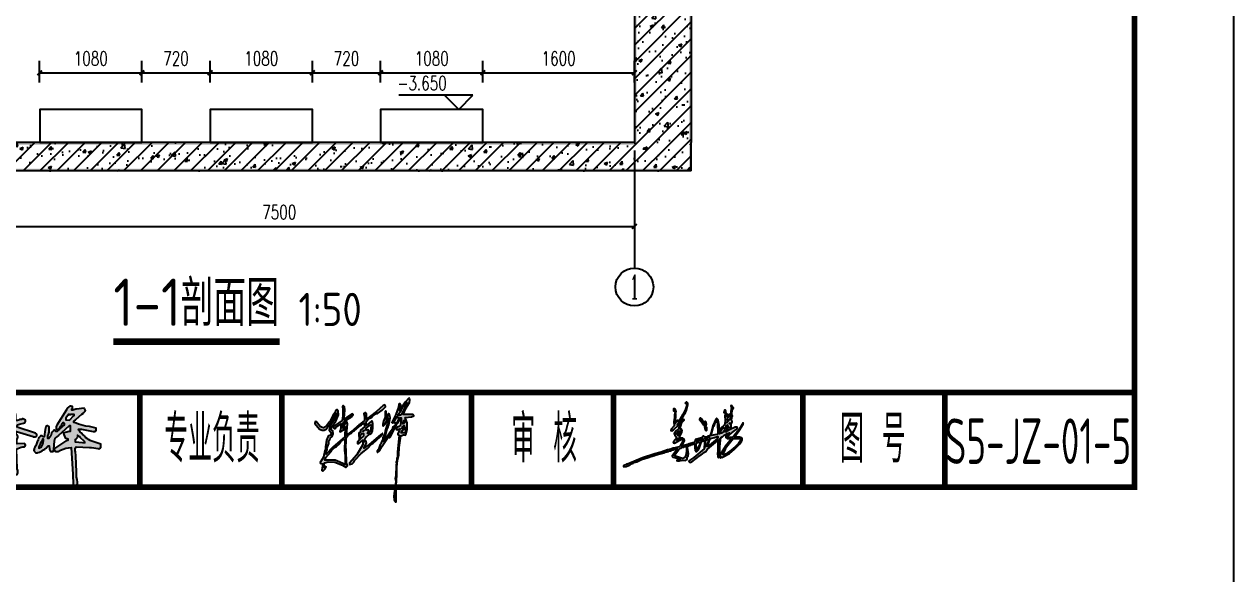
# Model space of a CAD drawing. Extents: x 45837 to 287007, y -98586 to 328021.
# Drawn here: x 75115 to 87887, y -68886 to -62999 of the extents above; entities that cross this region are included whole.
import ezdxf
from ezdxf.enums import TextEntityAlignment as Align

# ---------------------------------------------------------------- set-up
doc = ezdxf.new("R2010")
doc.units = 0
doc.header["$LTSCALE"] = 1000
doc.header["$MEASUREMENT"] = 0
for name, color, linetype in [('AXIS', 3, 'Continuous'), ('AXIS_TEXT', 7, 'Continuous'), ('DIM_ELEV', 3, 'Continuous'), ('DIM_SYMB', 3, 'Continuous'), ('FHDI签名', 4, 'Continuous'), ('HIDE_B', 7, 'Continuous'), ('PUB_DIM', 3, 'Continuous'), ('PUB_HATCH', 8, 'Continuous'), ('PUB_TEXT', 7, 'Continuous'), ('PUB_WALL', 9, 'Continuous'), ('WALL', 9, 'Continuous'), ('图框', 7, 'Continuous'), ('ＦＨＤＩ', 4, 'Continuous')]:
    doc.layers.add(name, color=color, linetype=linetype)
doc.styles.add('_TCH_AXIS', font='COMPLEX', dxfattribs={"bigfont": 'GBCBIG'})
doc.styles.add('_TCH_DIM', font='SIMPLEX', dxfattribs={"bigfont": 'GBCBIG'})
doc.styles.add('COMPLEX', font='COMPLEX')
doc.styles.add('DIM_FONT', font='SIMPLEX', dxfattribs={"width": 0.7, "bigfont": 'GBCBIG'})
doc.styles.get("Standard").update_dxf_attribs({"font": 'gbenor.shx', "bigfont": 'gbcbig.shx'})
doc.dimstyles.new('DIMN50', dxfattribs={"dimscale": 0.5, "dimtxt": 300, "dimasz": 100, "dimexe": 250, "dimexo": 300, "dimgap": 150, "dimtad": 1, "dimdec": 0, "dimzin": 0, "dimdsep": 46, "dimtxsty": 'DIM_FONT', "dimblk": 'ARCHTICK', "dimcen": 0.09, "dimclrt": 7, "dimazin": 2, "dimtfac": 1, "dimtdec": 0, "dimtix": 1, "dimtmove": 2, "dimatfit": 3, "dimldrblk": 'ARCHTICK', "dimfxl": 0, "dimtolj": 1, "dimtzin": 0, "dimarcsym": 0})
pattern_1 = [(45, (0, 0), (-88.38835, 88.38835), []), (50, (0, 0), (358.6301, -31.3761), [37.5, -412.5]), (355, (0, 0), (-69.3757, 376.0961), [30, -330]), (100.4514, (29.9, -2.6), (289.2547, 344.7198), [31.8701, -350.571]), (46.1842, (0, 100), (533.6205, -82.7595), [56.25, -618.75]), (96.6356, (44.47, 93.1), (467.3314, 487.059), [47.8051, -525.8565]), (351.1842, (0, 100), (467.331, 487.0593), [45, -495]), (21, (50, 75), (298.4535, -201.30945), [37.5, -412.5]), (326, (50, 75), (121.6577, 362.575), [30, -330]), (71.4514, (74.87, 58.22), (420.1113, 161.2652), [31.8701, -350.571]), (37.5, (0, 0), (6.07993, 166.44693), [0, -326, 0, -335, 0, -331.25]), (7.5, (0, 0), (131.53477, 197.20586), [0, -191, 0, -318.5, 0, -126.25]), (327.5, (-111.5, 0), (266.91122, -11.27744), [0, -125, 0, -390, 0, -517.5]), (317.5, (-161.5, 0), (291.5931, 50.0525), [0, -162.5, 0, -259, 0, -367.5])]

# ---------------------------------------------------------------- blocks, each defined once
blk = doc.blocks.new('dwe')
at = {"linetype": 'Continuous'}
h = blk.add_hatch(color=256, dxfattribs=at)
h.paths.add_polyline_path([(32166.859, 20455.021, 0.138813), (32166.844, 20455.08, 0.305012), (32166.819, 20455.091, -0.192582), (32166.829, 20455.151), (32167.178, 20455.047), (32167.179, 20455.041, 0.254771), (32167.259, 20455.061, 0.439902), (32167.211, 20455.125), (32166.866, 20455.239, 0.288836), (32166.829, 20455.251, -0.33185), (32166.89, 20455.307), (32166.978, 20455.326, 0.248777), (32167.013, 20455.359), (32167.019, 20455.361), (32167.019, 20455.391), (32167.006, 20455.399, 0.156902), (32166.949, 20455.421, -0.226549), (32166.938, 20455.406, 0.203273), (32166.849, 20455.381), (32166.819, 20455.381), (32166.814, 20455.442, 0.141014), (32166.799, 20455.551, 0.181335), (32166.719, 20455.531), (32166.719, 20455.441, -0.388078), (32166.731, 20455.359), (32166.62, 20455.327, 0.123602), (32166.566, 20455.304, 0.460019), (32166.549, 20455.231), (32166.619, 20455.231), (32166.649, 20455.251), (32166.689, 20455.251), (32166.689, 20455.231), (32166.656, 20455.204), (32166.631, 20455.179, -0.071068), (32166.566, 20455.124, -0.129017), (32166.191, 20454.837), (32166.039, 20454.781, 0.313509), (32166.056, 20454.739), (32166.059, 20454.731, 0.126518), (32166.277, 20454.786), (32166.297, 20454.795, 0.073631), (32166.529, 20454.951), (32166.569, 20454.951), (32166.569, 20454.941, 0.306384), (32166.63, 20454.957, 0.101225), (32166.689, 20454.981), (32166.709, 20454.981, 0.192884), (32166.729, 20454.881), (32166.729, 20454.851), (32166.711, 20454.847), (32166.409, 20454.771), (32166.289, 20454.771, -0.295923), (32166.269, 20454.751), (32166.269, 20454.701), (32166.39, 20454.656), (32166.417, 20454.647, -0.097505), (32166.536, 20454.569, -0.139219), (32166.756, 20454.289), (32166.799, 20454.241), (32166.839, 20454.241), (32166.859, 20454.271), (32166.859, 20454.331), (32166.844, 20454.36), (32166.829, 20454.781), (32166.857, 20454.795, -0.122446), (32166.998, 20454.826, 0.488889), (32166.999, 20454.901), (32166.839, 20454.891, -0.138685), (32166.834, 20454.962, -0.251793)])
h.paths.add_polyline_path([(32166.729, 20455.081), (32166.7, 20455.077), (32166.699, 20455.071), (32166.659, 20455.071), (32166.659, 20455.091, 0.200858), (32166.699, 20455.121), (32166.729, 20455.121)], flags=16)
h.paths.add_polyline_path([(32166.739, 20454.761), (32166.744, 20454.652), (32166.749, 20454.491, -0.10594), (32166.681, 20454.544), (32166.676, 20454.549), (32166.527, 20454.677), (32166.509, 20454.681), (32166.509, 20454.711, 0.075528), (32166.718, 20454.756)], flags=16)
h = blk.add_hatch(color=256, dxfattribs=at)
h.paths.add_polyline_path([(32168.211, 20455.517), (32168.241, 20455.539, -0.076928), (32168.279, 20455.581, 0.343108), (32168.261, 20455.634), (32168.259, 20455.641), (32168.098, 20455.626, 0.082763), (32168.019, 20455.601), (32167.999, 20455.601), (32167.999, 20455.631), (32168.009, 20455.631), (32168.009, 20455.681, 0.433644), (32167.913, 20455.649, -0.083988), (32167.883, 20455.609), (32167.683, 20455.289, 0.241959), (32167.666, 20455.209, 0.088677), (32167.692, 20455.188), (32167.728, 20455.205, 0.005615), (32167.732, 20455.206), (32167.753, 20455.259, 0.154483), (32167.799, 20455.331, -1.209197), (32167.826, 20455.284, -0.109257), (32167.801, 20455.257, -0.116079), (32167.732, 20455.206), (32167.724, 20455.186, 0.148804), (32167.689, 20455.151), (32167.659, 20455.151), (32167.656, 20455.159, 0.636863), (32167.601, 20455.159, 0.220295), (32167.554, 20455.063), (32167.509, 20455.001), (32167.489, 20455.001), (32167.489, 20455.061), (32167.503, 20455.09), (32167.519, 20455.141), (32167.519, 20455.251), (32167.506, 20455.259, 0.524003), (32167.444, 20455.25), (32167.434, 20455.191), (32167.409, 20455.041), (32167.389, 20455.041), (32167.386, 20455.049, 0.551868), (32167.326, 20455.044, 0.11852), (32167.275, 20454.953, 0.071169), (32167.244, 20454.872), (32167.226, 20454.844, 0.10155), (32167.204, 20454.793, 0.705859), (32167.28, 20454.707, 0.161527), (32167.499, 20454.851), (32167.519, 20454.851), (32167.524, 20454.772), (32167.541, 20454.744), (32167.549, 20454.731), (32167.599, 20454.731), (32167.609, 20454.751), (32167.639, 20454.751), (32167.649, 20454.731), (32167.709, 20454.731, -0.124355), (32167.928, 20454.806), (32167.979, 20454.811), (32168.014, 20454.241), (32168.024, 20454.042, 0.594077), (32168.096, 20454.014, 0.243104), (32168.119, 20454.081, -0.084195), (32168.094, 20454.301), (32168.084, 20454.631), (32168.074, 20454.731), (32168.069, 20454.731, -0.200858), (32168.089, 20454.831), (32168.369, 20454.816, -0.063439), (32168.549, 20454.791, 0.343108), (32168.601, 20454.809), (32168.609, 20454.811), (32168.609, 20454.881), (32168.397, 20454.957), (32168.381, 20454.965, -0.084673), (32168.261, 20455.054, 0.071442), (32168.234, 20455.076), (32168.191, 20455.124, -0.149027), (32168.139, 20455.201), (32168.199, 20455.201), (32168.449, 20455.151), (32168.489, 20455.151, -0.295923), (32168.509, 20455.171), (32168.509, 20455.221), (32168.368, 20455.256), (32168.29, 20455.266, -0.064135), (32168.087, 20455.327), (32168.039, 20455.341, -0.249173), (32168.071, 20455.399), (32168.086, 20455.414)])
h.paths.add_polyline_path([(32168.049, 20455.491), (32168.041, 20455.489), (32167.949, 20455.391), (32167.869, 20455.401), (32167.869, 20455.431), (32167.886, 20455.454), (32167.915, 20455.493), (32167.919, 20455.511), (32167.949, 20455.511), (32167.949, 20455.501), (32167.969, 20455.501), (32167.969, 20455.511), (32168.049, 20455.511)], flags=16)
h.paths.add_polyline_path([(32167.969, 20455.271), (32167.969, 20455.161), (32167.938, 20455.156, 0.064743), (32167.841, 20455.127, 0.693991), (32167.834, 20455.09), (32167.851, 20455.054), (32167.87, 20455.006), (32167.897, 20454.997), (32167.919, 20454.991), (32167.919, 20454.971, 0.179878), (32167.871, 20454.949), (32167.851, 20454.937), (32167.636, 20454.794), (32167.629, 20454.771), (32167.609, 20454.771), (32167.614, 20454.872), (32167.624, 20454.951, -0.325645), (32167.681, 20455.039), (32167.716, 20455.064), (32167.936, 20455.264), (32167.939, 20455.271)], flags=16)
h.paths.add_polyline_path([(32168.119, 20455.071, -0.181335), (32168.156, 20455.049), (32168.173, 20455.023), (32168.266, 20454.939), (32168.279, 20454.911), (32168.22, 20454.916), (32168.069, 20454.931), (32168.069, 20454.981, 0.293881)], flags=16)
h.paths.add_polyline_path([(32167.399, 20454.991), (32167.399, 20454.961), (32167.384, 20454.882, -0.295272), (32167.299, 20454.801), (32167.299, 20454.831, 0.067267), (32167.325, 20454.883), (32167.343, 20454.93, 0.163021), (32167.369, 20454.971), (32167.379, 20454.966), (32167.379, 20454.991)], flags=16)
at = {"color": 7, "linetype": 'Continuous'}
for points in [[(32166.289, 20454.771, -0.295923), (32166.269, 20454.751), (32166.269, 20454.701), (32166.39, 20454.656), (32166.417, 20454.647, -0.097505), (32166.536, 20454.569, -0.139219), (32166.756, 20454.289), (32166.799, 20454.241), (32166.839, 20454.241), (32166.859, 20454.271), (32166.859, 20454.331), (32166.844, 20454.36), (32166.829, 20454.781), (32166.857, 20454.795, -0.122446), (32166.998, 20454.826, 0.488889), (32166.999, 20454.901), (32166.839, 20454.891, -0.138685), (32166.834, 20454.962, -0.251793), (32166.859, 20455.021, 0.138813), (32166.844, 20455.08, 0.305012), (32166.819, 20455.091, -0.192582), (32166.829, 20455.151), (32167.178, 20455.047), (32167.179, 20455.041, 0.254771), (32167.259, 20455.061, 0.439902), (32167.211, 20455.125), (32166.866, 20455.239, 0.288836), (32166.829, 20455.251, -0.33185), (32166.89, 20455.307), (32166.978, 20455.326, 0.248777), (32167.013, 20455.359), (32167.019, 20455.361), (32167.019, 20455.391), (32167.006, 20455.399, 0.156902), (32166.949, 20455.421, -0.226549), (32166.938, 20455.406, 0.203273), (32166.849, 20455.381), (32166.819, 20455.381), (32166.814, 20455.442, 0.141014), (32166.799, 20455.551, 0.181335), (32166.719, 20455.531), (32166.719, 20455.441, -0.388078), (32166.731, 20455.359), (32166.62, 20455.327, 0.123602), (32166.566, 20455.304, 0.460019), (32166.549, 20455.231), (32166.619, 20455.231), (32166.649, 20455.251), (32166.689, 20455.251), (32166.689, 20455.231), (32166.656, 20455.204), (32166.631, 20455.179, -0.071068), (32166.566, 20455.124, -0.129017), (32166.191, 20454.837), (32166.039, 20454.781, 0.313509), (32166.056, 20454.739), (32166.059, 20454.731, 0.126518), (32166.277, 20454.786), (32166.297, 20454.795, 0.073631), (32166.529, 20454.951), (32166.569, 20454.951), (32166.569, 20454.941, 0.306384), (32166.63, 20454.957, 0.101225), (32166.689, 20454.981), (32166.709, 20454.981, 0.192884), (32166.729, 20454.881), (32166.729, 20454.851), (32166.711, 20454.847), (32166.409, 20454.771), (32166.289, 20454.771), (32166.279, 20454.781)], [(32167.629, 20454.771), (32167.636, 20454.794), (32167.851, 20454.937), (32167.871, 20454.949, -0.179878), (32167.919, 20454.971), (32167.919, 20454.991), (32167.897, 20454.997), (32167.87, 20455.006), (32167.851, 20455.054), (32167.834, 20455.09, -0.693991), (32167.841, 20455.127, -0.064743), (32167.938, 20455.156), (32167.969, 20455.161), (32167.969, 20455.271), (32167.939, 20455.271), (32167.936, 20455.264), (32167.716, 20455.064), (32167.681, 20455.039, 0.325645), (32167.624, 20454.951), (32167.614, 20454.872), (32167.609, 20454.771), (32167.629, 20454.771)], [(32166.699, 20455.071), (32166.7, 20455.077), (32166.729, 20455.081), (32166.729, 20455.121), (32166.699, 20455.121, -0.200858), (32166.659, 20455.091), (32166.659, 20455.071), (32166.699, 20455.071)], [(32168.279, 20454.911), (32168.266, 20454.939), (32168.173, 20455.023), (32168.156, 20455.049, 0.181335), (32168.119, 20455.071, -0.293881), (32168.069, 20454.981), (32168.069, 20454.931), (32168.22, 20454.916), (32168.279, 20454.911)], [(32166.749, 20454.491), (32166.744, 20454.652), (32166.739, 20454.761), (32166.718, 20454.756, -0.075528), (32166.509, 20454.711), (32166.509, 20454.681), (32166.527, 20454.677), (32166.676, 20454.549), (32166.681, 20454.544, 0.10594), (32166.749, 20454.491)]]:
    blk.add_lwpolyline(points, format="xyb", dxfattribs=at)
for points in [[(32167.692, 20455.188), (32167.728, 20455.205, 0.121773), (32167.801, 20455.257, 0.109257), (32167.826, 20455.284, 1.209197), (32167.799, 20455.331, -0.154483), (32167.753, 20455.259), (32167.724, 20455.186, 0.148804), (32167.689, 20455.151), (32167.659, 20455.151), (32167.656, 20455.159, 0.636863), (32167.601, 20455.159, 0.220295), (32167.554, 20455.063), (32167.509, 20455.001), (32167.489, 20455.001), (32167.489, 20455.061), (32167.503, 20455.09), (32167.519, 20455.141), (32167.519, 20455.251), (32167.506, 20455.259, 0.524003), (32167.444, 20455.25), (32167.434, 20455.191), (32167.409, 20455.041), (32167.389, 20455.041), (32167.386, 20455.049, 0.551868), (32167.326, 20455.044, 0.11852), (32167.275, 20454.953, 0.071169), (32167.244, 20454.872), (32167.226, 20454.844, 0.10155), (32167.204, 20454.793, 0.705859), (32167.28, 20454.707, 0.161527), (32167.499, 20454.851), (32167.519, 20454.851), (32167.524, 20454.772), (32167.541, 20454.744), (32167.549, 20454.731), (32167.599, 20454.731), (32167.609, 20454.751), (32167.639, 20454.751), (32167.649, 20454.731), (32167.709, 20454.731, -0.124355), (32167.928, 20454.806), (32167.979, 20454.811), (32168.014, 20454.241), (32168.024, 20454.042, 0.594077), (32168.096, 20454.014, 0.243104), (32168.119, 20454.081, -0.084195), (32168.094, 20454.301), (32168.084, 20454.631), (32168.074, 20454.731), (32168.069, 20454.731, -0.200858), (32168.089, 20454.831), (32168.369, 20454.816, -0.063439), (32168.549, 20454.791, 0.343108), (32168.601, 20454.809), (32168.609, 20454.811), (32168.609, 20454.881), (32168.397, 20454.957), (32168.381, 20454.965, -0.084673), (32168.261, 20455.054, 0.071442), (32168.234, 20455.076), (32168.191, 20455.124, -0.149027), (32168.139, 20455.201), (32168.199, 20455.201), (32168.449, 20455.151), (32168.489, 20455.151, -0.295923), (32168.509, 20455.171), (32168.509, 20455.221), (32168.368, 20455.256), (32168.29, 20455.266, -0.064135), (32168.087, 20455.327), (32168.039, 20455.341, -0.249173), (32168.071, 20455.399), (32168.086, 20455.414), (32168.211, 20455.517), (32168.241, 20455.539, -0.076928), (32168.279, 20455.581, 0.343108), (32168.261, 20455.634), (32168.259, 20455.641), (32168.098, 20455.626, 0.082763), (32168.019, 20455.601), (32167.999, 20455.601), (32167.999, 20455.631), (32168.009, 20455.631), (32168.009, 20455.681, 0.433644), (32167.913, 20455.649, -0.083988), (32167.883, 20455.609), (32167.683, 20455.289, 0.241959), (32167.666, 20455.209, 0.088677), (32167.692, 20455.188, 0.088677)], [(32167.379, 20454.966), (32167.369, 20454.971, -0.163021), (32167.343, 20454.93), (32167.325, 20454.883, -0.067267), (32167.299, 20454.831), (32167.299, 20454.801, 0.295272), (32167.384, 20454.882), (32167.399, 20454.961), (32167.399, 20454.991), (32167.379, 20454.991), (32167.379, 20454.966)]]:
    blk.add_lwpolyline(points, format="xyb", close=True, dxfattribs=at)
blk.add_lwpolyline([(32167.949, 20455.391), (32168.041, 20455.489), (32168.049, 20455.491), (32168.049, 20455.511), (32167.969, 20455.511), (32167.969, 20455.501), (32167.949, 20455.501), (32167.949, 20455.511), (32167.919, 20455.511), (32167.915, 20455.493), (32167.886, 20455.454), (32167.869, 20455.431), (32167.869, 20455.401), (32167.949, 20455.391)], dxfattribs=at)
blk = doc.blocks.new('jld')
at = {"linetype": 'Continuous'}
h = blk.add_hatch(color=4, dxfattribs=at)
h.paths.add_polyline_path([(424, 218), (427, 222), (431, 224), (440, 225), (442, 227), (467, 233), (475, 237), (481, 237), (485, 240), (489, 240), (494, 243), (503, 245), (505, 240), (504, 220), (506, 206), (514, 198), (517, 199), (524, 206), (532, 221), (533, 228), (543, 257), (550, 259), (552, 261), (559, 262), (561, 256), (561, 240), (559, 228), (560, 214), (499, 163), (476, 149), (470, 142), (471, 138), (475, 135), (486, 139), (538, 178), (540, 178), (561, 196), (569, 200), (577, 210), (639, 264), (640, 198), (638, 187), (639, 167), (642, 164), (644, 164), (649, 170), (652, 207), (652, 234), (654, 243), (656, 272), (659, 281), (664, 286), (666, 286), (677, 295), (689, 301), (692, 304), (707, 309), (689, 291), (687, 288), (687, 282), (695, 276), (710, 273), (715, 274), (718, 273), (718, 271), (714, 268), (710, 261), (685, 231), (653, 180), (652, 167), (655, 162), (657, 162), (659, 167), (662, 164), (671, 167), (707, 188), (735, 210), (767, 242), (779, 258), (783, 267), (783, 274), (779, 279), (766, 284), (740, 284), (739, 288), (765, 322), (789, 360), (789, 367), (764, 329), (735, 292), (724, 282), (701, 283), (697, 287), (711, 301), (717, 304), (723, 311), (747, 329), (754, 338), (753, 342), (742, 342), (712, 329), (695, 318), (692, 318), (688, 315), (681, 315), (689, 325), (705, 341), (712, 336), (718, 341), (718, 359), (724, 371), (724, 377), (720, 381), (722, 399), (725, 406), (721, 416), (724, 443), (731, 456), (725, 461), (719, 469), (715, 467), (715, 464), (718, 461), (720, 454), (717, 449), (714, 418), (703, 415), (694, 407), (696, 418), (695, 419), (693, 417), (690, 405), (686, 438), (684, 441), (679, 442), (676, 433), (678, 433), (683, 419), (683, 414), (681, 410), (683, 378), (680, 361), (677, 353), (658, 336), (657, 333), (651, 328), (651, 326), (654, 323), (657, 323), (670, 337), (673, 339), (676, 338), (679, 323), (667, 309), (661, 307), (658, 310), (653, 304), (649, 303), (647, 319), (647, 351), (642, 380), (639, 387), (634, 392), (631, 392), (628, 389), (611, 349), (601, 310), (598, 304), (598, 300), (593, 291), (580, 289), (576, 286), (563, 284), (558, 289), (554, 289), (545, 280), (509, 269), (506, 265), (505, 255), (501, 252), (472, 244), (463, 240), (426, 231), (433, 241), (443, 262), (442, 271), (435, 277), (423, 277), (398, 265), (405, 274), (410, 276), (414, 280), (414, 286), (428, 310), (430, 323), (426, 330), (419, 332), (420, 344), (429, 369), (442, 382), (442, 384), (438, 387), (432, 385), (419, 375), (415, 367), (400, 356), (421, 382), (439, 408), (442, 416), (450, 428), (450, 432), (456, 441), (464, 472), (464, 483), (458, 489), (456, 490), (448, 483), (449, 481), (454, 482), (457, 478), (457, 470), (450, 447), (435, 416), (420, 393), (405, 376), (405, 381), (401, 380), (390, 363), (391, 383), (394, 402), (394, 420), (391, 423), (388, 422), (385, 412), (385, 394), (382, 374), (383, 349), (366, 331), (364, 323), (369, 320), (380, 327), (411, 355), (414, 356), (408, 329), (396, 321), (385, 308), (384, 303), (387, 294), (399, 279), (379, 256), (378, 252), (380, 249), (385, 248), (417, 266), (425, 269), (433, 269), (435, 266), (434, 259), (418, 233), (412, 227), (382, 218), (378, 218), (363, 212), (345, 208), (308, 195), (269, 185), (198, 161), (110, 125), (104, 124), (98, 120), (89, 117), (87, 115), (87, 111), (89, 109), (102, 111), (115, 117), (124, 118), (131, 127), (143, 130), (148, 134), (164, 139), (192, 152), (231, 163), (247, 170), (267, 175), (278, 180), (307, 187), (311, 190), (314, 189), (319, 192), (323, 192), (335, 197), (340, 197), (345, 200), (351, 200), (356, 203), (361, 203), (372, 208), (378, 208), (382, 211), (403, 215), (382, 185), (372, 174), (372, 170), (376, 165), (394, 162), (418, 155), (418, 153), (411, 152), (404, 149), (402, 147), (403, 145), (413, 145), (421, 148), (424, 147), (433, 149), (449, 146), (456, 151), (459, 157), (460, 166), (465, 173), (467, 186), (462, 223), (459, 226), (455, 224), (455, 196), (453, 192), (454, 184), (452, 180), (452, 173), (447, 167), (434, 159), (421, 162), (386, 174), (385, 177), (410, 211), (416, 216)])
h.paths.add_polyline_path([(404, 293), (398, 300), (397, 306), (406, 318), (407, 318), (406, 299)], flags=16)
h.paths.add_polyline_path([(415, 302), (415, 319), (419, 322), (421, 322), (422, 313)], flags=16)
h.paths.add_polyline_path([(512, 234), (515, 249), (531, 253), (534, 255), (536, 254), (529, 233), (515, 209), (512, 217)], flags=16)
h.paths.add_polyline_path([(515, 258), (517, 263), (520, 263), (539, 271), (542, 271), (538, 264), (523, 259)], flags=16)
h.paths.add_polyline_path([(547, 268), (550, 274), (555, 275), (557, 274), (556, 270)], flags=16)
h.paths.add_polyline_path([(568, 227), (568, 264), (585, 271), (587, 270), (585, 261), (572, 231)], flags=16)
h.paths.add_polyline_path([(568, 274), (572, 275), (589, 281), (590, 283), (586, 283), (580, 280), (568, 278)], flags=17)
h.paths.add_polyline_path([(578, 229), (589, 257), (589, 261), (596, 275), (619, 281), (637, 288), (640, 288), (640, 280), (635, 274), (580, 229)], flags=16)
h.paths.add_polyline_path([(601, 292), (604, 308), (615, 347), (617, 349), (621, 362), (630, 381), (633, 379), (638, 366), (640, 302), (634, 299)], flags=16)
h.paths.add_polyline_path([(648, 243), (649, 244), (649, 241)], flags=16)
h.paths.add_polyline_path([(649, 248), (648, 269), (651, 275), (652, 275), (651, 255)], flags=16)
h.paths.add_polyline_path([(670, 179), (671, 184), (684, 210), (685, 218), (705, 246), (729, 275), (754, 276), (756, 275), (768, 275), (772, 274), (775, 271), (773, 264), (760, 246), (741, 226), (717, 206), (688, 186), (676, 180)], flags=16)
h.paths.add_polyline_path([(688, 334), (689, 350), (694, 356), (696, 356), (699, 348)], flags=16)
h.paths.add_polyline_path([(691, 369), (692, 370), (692, 368)], flags=16)
h.paths.add_polyline_path([(699, 376), (696, 386), (698, 398), (702, 405), (710, 409), (712, 409), (713, 410), (715, 408), (710, 388)], flags=16)
h.paths.add_polyline_path([(706, 363), (709, 366), (710, 367), (710, 364), (707, 361)], flags=16)
h.paths.add_polyline_path([(391, 444), (387, 449), (386, 450), (380, 449), (380, 437), (384, 437), (388, 429), (391, 427), (395, 432)], flags=17)
h.paths.add_polyline_path([(543, 391), (539, 394), (538, 395), (533, 393), (532, 386), (544, 374), (555, 356), (560, 351), (563, 351), (564, 354), (558, 365), (557, 370)], flags=17)
h.paths.add_polyline_path([(571, 371), (569, 374), (568, 375), (563, 375), (561, 373), (560, 367), (568, 349), (570, 348), (572, 351), (573, 360)], flags=17)
h.paths.add_polyline_path([(574, 340), (571, 344), (569, 340), (566, 346), (564, 347), (562, 345), (566, 327), (571, 321), (574, 324)], flags=17)
at = {"color": 4, "linetype": 'Continuous', "elevation": 15634200}
for points in [[(458, 489), (456, 490), (448, 483), (449, 481), (454, 482), (457, 478), (457, 470), (450, 447), (435, 416), (420, 393), (405, 376), (405, 381), (401, 380), (390, 363), (391, 383), (394, 402), (394, 420), (391, 423), (388, 422), (385, 412), (385, 394), (382, 374), (383, 349), (366, 331), (364, 323), (369, 320), (380, 327), (411, 355), (414, 356), (408, 329), (396, 321), (385, 308), (384, 303), (387, 294), (399, 279), (379, 256), (378, 252), (380, 249), (385, 248), (417, 266), (425, 269), (433, 269), (435, 266), (434, 259), (418, 233), (412, 227), (382, 218), (378, 218), (363, 212), (345, 208), (308, 195), (269, 185), (198, 161), (110, 125), (104, 124), (98, 120), (89, 117), (87, 115), (87, 111), (89, 109), (102, 111), (115, 117), (124, 118), (131, 127), (143, 130), (148, 134), (164, 139), (192, 152), (231, 163), (247, 170), (267, 175), (278, 180), (307, 187), (311, 190), (314, 189), (319, 192), (323, 192), (335, 197), (340, 197), (345, 200), (351, 200), (356, 203), (361, 203), (372, 208), (378, 208), (382, 211), (403, 215), (382, 185), (372, 174), (372, 170), (376, 165), (394, 162), (418, 155), (418, 153), (411, 152), (404, 149), (402, 147), (403, 145), (413, 145), (421, 148), (424, 147), (433, 149), (449, 146), (456, 151), (459, 157), (460, 166), (465, 173), (467, 186), (462, 223), (459, 226), (455, 224), (455, 196), (453, 192), (454, 184), (452, 180), (452, 173), (447, 167), (434, 159), (421, 162), (386, 174), (385, 177), (410, 211), (416, 216), (424, 218), (427, 222), (431, 224), (440, 225), (442, 227), (467, 233), (475, 237), (481, 237), (485, 240), (489, 240), (494, 243), (503, 245), (505, 240), (504, 220), (506, 206), (514, 198), (517, 199), (524, 206), (532, 221), (533, 228), (543, 257), (550, 259), (552, 261), (559, 262), (561, 256), (561, 240), (559, 228), (560, 214), (499, 163), (476, 149), (470, 142), (471, 138), (475, 135), (486, 139), (538, 178), (540, 178), (561, 196), (569, 200), (577, 210), (639, 264), (640, 198), (638, 187), (639, 167), (642, 164), (644, 164), (649, 170), (652, 207), (652, 234), (654, 243), (656, 272), (659, 281), (664, 286), (666, 286), (677, 295), (689, 301), (692, 304), (707, 309), (689, 291), (687, 288), (687, 282), (695, 276), (710, 273), (715, 274), (718, 273), (718, 271), (714, 268), (710, 261), (685, 231), (653, 180), (652, 167), (655, 162), (657, 162), (659, 167), (662, 164), (671, 167), (707, 188), (735, 210), (767, 242), (779, 258), (783, 267), (783, 274), (779, 279), (766, 284), (740, 284), (739, 288), (765, 322), (789, 360), (789, 367), (764, 329), (735, 292), (724, 282), (701, 283), (697, 287), (711, 301), (717, 304), (723, 311), (747, 329), (754, 338), (753, 342), (742, 342), (712, 329), (695, 318), (692, 318), (688, 315), (681, 315), (689, 325), (705, 341), (712, 336), (718, 341), (718, 359), (724, 371), (724, 377), (720, 381), (722, 399), (725, 406), (721, 416), (724, 443), (731, 456), (725, 461), (719, 469), (715, 467), (715, 464), (718, 461), (720, 454), (717, 449), (714, 418), (703, 415), (694, 407), (696, 418), (695, 419), (693, 417), (690, 405), (686, 438), (684, 441), (679, 442), (676, 433), (678, 433), (683, 419), (683, 414), (681, 410), (683, 378), (680, 361), (677, 353), (658, 336), (657, 333), (651, 328), (651, 326), (654, 323), (657, 323), (670, 337), (673, 339), (676, 338), (679, 323), (667, 309), (661, 307), (658, 310), (653, 304), (649, 303), (647, 319), (647, 351), (642, 380), (639, 387), (634, 392), (631, 392), (628, 389), (611, 349), (601, 310), (598, 304), (598, 300), (593, 291), (580, 289), (576, 286), (563, 284), (558, 289), (554, 289), (545, 280), (509, 269), (506, 265), (505, 255), (501, 252), (472, 244), (463, 240), (426, 231), (433, 241), (443, 262), (442, 271), (435, 277), (423, 277), (398, 265), (405, 274), (410, 276), (414, 280), (414, 286), (428, 310), (430, 323), (426, 330), (419, 332), (420, 344), (429, 369), (442, 382), (442, 384), (438, 387), (432, 385), (419, 375), (415, 367), (400, 356), (421, 382), (439, 408), (442, 416), (450, 428), (450, 432), (456, 441), (464, 472), (464, 483), (458, 489)], [(387, 449), (386, 450), (380, 449), (380, 437), (384, 437), (388, 429), (391, 427), (395, 432), (391, 444), (387, 449)], [(676, 428), (675, 429), (675, 427), (676, 428)], [(539, 394), (538, 395), (533, 393), (532, 386), (544, 374), (555, 356), (560, 351), (563, 351), (564, 354), (558, 365), (557, 370), (543, 391), (539, 394)], [(569, 374), (568, 375), (563, 375), (561, 373), (560, 367), (568, 349), (570, 348), (572, 351), (573, 360), (571, 371), (569, 374)], [(630, 381), (633, 379), (638, 366), (640, 302), (634, 299), (601, 292), (604, 308), (615, 347), (617, 349), (621, 362), (630, 381)], [(694, 356), (696, 356), (699, 348), (688, 334), (689, 350), (694, 356)], [(691, 369), (692, 370), (692, 368), (691, 369)], [(710, 409), (712, 409), (713, 410), (715, 408), (710, 388), (699, 376), (696, 386), (698, 398), (702, 405), (710, 409)], [(709, 366), (710, 367), (710, 364), (707, 361), (706, 363), (709, 366)], [(406, 318), (407, 318), (406, 299), (404, 293), (398, 300), (397, 306), (406, 318)], [(419, 322), (421, 322), (422, 313), (415, 302), (415, 319), (419, 322)], [(566, 346), (564, 347), (562, 345), (566, 327), (571, 321), (574, 324), (574, 340), (571, 344), (569, 340), (566, 346)], [(637, 288), (640, 288), (640, 280), (635, 274), (580, 229), (578, 229), (589, 257), (589, 261), (596, 275), (619, 281), (637, 288)], [(660, 313), (659, 314), (659, 312), (660, 313)], [(534, 255), (536, 254), (529, 233), (515, 209), (512, 217), (512, 234), (515, 249), (531, 253), (534, 255)], [(539, 271), (542, 271), (538, 264), (523, 259), (515, 258), (517, 263), (520, 263), (539, 271)], [(555, 275), (557, 274), (556, 270), (547, 268), (550, 274), (555, 275)], [(586, 283), (590, 283), (589, 281), (572, 275), (568, 274), (568, 278), (580, 280), (586, 283)], [(585, 271), (587, 270), (585, 261), (572, 231), (568, 227), (568, 264), (585, 271)], [(651, 275), (652, 275), (651, 255), (649, 248), (648, 269), (651, 275)], [(648, 243), (649, 244), (649, 241), (648, 243)], [(754, 276), (756, 275), (768, 275), (772, 274), (775, 271), (773, 264), (760, 246), (741, 226), (717, 206), (688, 186), (676, 180), (670, 179), (671, 184), (684, 210), (685, 218), (705, 246), (729, 275), (754, 276)], [(400, 146), (399, 147), (399, 144), (400, 146)]]:
    blk.add_lwpolyline(points, dxfattribs=at)
blk = doc.blocks.new('chf')
at = {"linetype": 'Continuous'}
h = blk.add_hatch(color=4, dxfattribs=at)
h.paths.add_polyline_path([(283, 254), (289, 260), (293, 268), (292, 278), (288, 281), (286, 285), (288, 291), (301, 310), (310, 331), (309, 343), (305, 349), (301, 347), (298, 338), (292, 329), (282, 309), (279, 307), (272, 296), (261, 288), (256, 289), (250, 293), (236, 309), (233, 308), (232, 303), (248, 284), (256, 280), (263, 280), (269, 284), (286, 306), (304, 336), (298, 317), (284, 296), (279, 281), (286, 272), (286, 267), (284, 264), (276, 261), (271, 247), (267, 225), (267, 216), (265, 212), (261, 191), (250, 174), (252, 171), (258, 170), (255, 150), (255, 147), (258, 145), (265, 152), (270, 160), (266, 162), (264, 158), (262, 159), (264, 173), (276, 176), (298, 175), (323, 165), (334, 158), (336, 158), (340, 163), (337, 173), (337, 188), (335, 198), (336, 210), (334, 231), (336, 238), (336, 255), (341, 263), (351, 270), (356, 276), (363, 279), (377, 292), (384, 296), (387, 300), (396, 304), (396, 292), (383, 280), (383, 273), (379, 273), (377, 270), (378, 248), (373, 241), (373, 237), (377, 236), (391, 248), (390, 233), (371, 199), (346, 172), (346, 167), (355, 169), (361, 175), (364, 181), (385, 203), (406, 220), (420, 235), (423, 236), (449, 260), (452, 265), (450, 266), (411, 233), (394, 221), (403, 238), (401, 244), (396, 242), (398, 254), (401, 258), (403, 258), (414, 268), (416, 267), (419, 270), (419, 273), (422, 278), (421, 283), (423, 286), (424, 302), (421, 310), (419, 310), (402, 296), (401, 304), (403, 310), (410, 319), (419, 322), (425, 330), (435, 336), (439, 336), (454, 347), (465, 358), (464, 363), (463, 364), (458, 362), (436, 342), (403, 317), (403, 333), (398, 339), (394, 336), (396, 325), (396, 312), (380, 299), (376, 294), (373, 294), (359, 281), (337, 264), (340, 301), (338, 308), (335, 309), (323, 288), (326, 305), (331, 311), (353, 325), (359, 332), (356, 334), (334, 320), (332, 317), (327, 316), (329, 320), (331, 348), (330, 357), (327, 361), (325, 361), (323, 358), (325, 350), (325, 328), (322, 312), (297, 295), (294, 291), (294, 288), (296, 286), (299, 286), (301, 289), (319, 301), (317, 281), (315, 278), (315, 276), (318, 275), (326, 281), (329, 286), (329, 290), (332, 291), (331, 258), (292, 224), (270, 201), (268, 202), (269, 209), (273, 217), (272, 220), (278, 236), (278, 245), (282, 249)])
h.paths.add_polyline_path([(297, 223), (304, 227), (313, 235), (313, 237), (318, 243), (329, 251), (331, 250), (330, 213), (332, 197), (332, 167), (299, 181), (265, 181), (268, 190), (286, 210), (287, 213)], flags=16)
h.paths.add_polyline_path([(382, 251), (383, 264), (386, 268), (389, 269), (393, 269), (393, 261)], flags=16)
h.paths.add_polyline_path([(390, 277), (394, 281), (395, 281), (395, 279), (392, 276)], flags=16)
h.paths.add_polyline_path([(402, 280), (402, 287), (416, 298), (417, 298), (418, 296), (416, 278), (408, 269), (406, 269), (409, 275), (409, 280), (407, 282)], flags=16)
h.paths.add_polyline_path([(508, 291), (506, 291), (501, 285), (503, 282), (513, 285), (512, 279), (506, 270), (506, 266), (510, 264), (505, 209), (505, 193), (503, 188), (503, 180), (501, 176), (502, 171), (500, 166), (499, 129), (497, 121), (499, 112), (497, 93), (498, 83), (495, 80), (493, 63), (494, 51), (499, 43), (501, 44), (501, 98), (503, 132), (503, 159), (505, 180), (509, 199), (510, 223), (516, 262), (525, 265), (530, 264), (534, 270), (537, 283), (537, 305), (530, 322), (551, 324), (559, 328), (556, 332), (524, 332), (533, 354), (544, 372), (546, 379), (544, 385), (542, 386), (530, 373), (511, 345), (510, 347), (513, 352), (513, 356), (515, 358), (516, 363), (512, 369), (509, 366), (508, 356), (499, 332), (486, 306), (490, 304), (495, 309), (503, 325), (506, 321), (510, 321), (498, 297), (494, 292), (493, 294), (490, 292), (487, 283), (477, 269), (479, 267), (483, 271), (477, 258), (478, 255), (481, 257), (504, 302), (507, 305), (515, 321), (517, 321), (515, 297)])
h.paths.add_polyline_path([(520, 290), (526, 295), (527, 296), (527, 293), (519, 286)], flags=16)
h.paths.add_polyline_path([(523, 301), (526, 313), (527, 314), (530, 307), (526, 302)], flags=16)
h.paths.add_polyline_path([(530, 289), (532, 289), (531, 275), (528, 272), (517, 272), (521, 279), (526, 283)], flags=16)
h.paths.add_polyline_path([(507, 328), (507, 332), (517, 345), (524, 359), (535, 371), (536, 372), (524, 343), (518, 333), (514, 330)], flags=16)
h.paths.add_polyline_path([(467, 317), (469, 325), (468, 343), (466, 344), (464, 342), (464, 323), (459, 310), (456, 299), (456, 296), (458, 294), (464, 300), (471, 315), (475, 320), (472, 302), (465, 282), (463, 269), (457, 256), (457, 251), (451, 240), (451, 236), (448, 233), (442, 217), (438, 211), (439, 207), (446, 212), (454, 228), (478, 264), (477, 268), (458, 243), (459, 250), (465, 263), (470, 282), (474, 290), (474, 295), (476, 298), (481, 321), (479, 331), (476, 334), (474, 334), (469, 319)])
h.paths.add_polyline_path([(499, 304), (498, 305), (496, 303), (497, 301)], flags=17)
h.paths.add_polyline_path([(457, 269), (455, 270), (452, 266), (454, 265)], flags=17)
at = {"color": 4, "linetype": 'Continuous', "elevation": 15644317}
for points in [[(464, 363), (463, 364), (458, 362), (436, 342), (403, 317), (403, 333), (398, 339), (394, 336), (396, 325), (396, 312), (380, 299), (376, 294), (373, 294), (359, 281), (337, 264), (340, 301), (338, 308), (335, 309), (323, 288), (326, 305), (331, 311), (353, 325), (359, 332), (356, 334), (334, 320), (332, 317), (327, 316), (329, 320), (331, 348), (330, 357), (327, 361), (325, 361), (323, 358), (325, 350), (325, 328), (322, 312), (297, 295), (294, 291), (294, 288), (296, 286), (299, 286), (301, 289), (319, 301), (317, 281), (315, 278), (315, 276), (318, 275), (326, 281), (329, 286), (329, 290), (332, 291), (331, 258), (292, 224), (270, 201), (268, 202), (269, 209), (273, 217), (272, 220), (278, 236), (278, 245), (282, 249), (283, 254), (289, 260), (293, 268), (292, 278), (288, 281), (286, 285), (288, 291), (301, 310), (310, 331), (309, 343), (305, 349), (301, 347), (298, 338), (292, 329), (282, 309), (279, 307), (272, 296), (261, 288), (256, 289), (250, 293), (236, 309), (233, 308), (232, 303), (248, 284), (256, 280), (263, 280), (269, 284), (286, 306), (304, 336), (298, 317), (284, 296), (279, 281), (286, 272), (286, 267), (284, 264), (276, 261), (271, 247), (267, 225), (267, 216), (265, 212), (261, 191), (250, 174), (252, 171), (258, 170), (255, 150), (255, 147), (258, 145), (265, 152), (270, 160), (266, 162), (264, 158), (262, 159), (264, 173), (276, 176), (298, 175), (323, 165), (334, 158), (336, 158), (340, 163), (337, 173), (337, 188), (335, 198), (336, 210), (334, 231), (336, 238), (336, 255), (341, 263), (351, 270), (356, 276), (363, 279), (377, 292), (384, 296), (387, 300), (396, 304), (396, 292), (383, 280), (383, 273), (379, 273), (377, 270), (378, 248), (373, 241), (373, 237), (377, 236), (391, 248), (390, 233), (371, 199), (346, 172), (346, 167), (355, 169), (361, 175), (364, 181), (385, 203), (406, 220), (420, 235), (423, 236), (449, 260), (452, 265), (450, 266), (411, 233), (394, 221), (403, 238), (401, 244), (396, 242), (398, 254), (401, 258), (403, 258), (414, 268), (416, 267), (419, 270), (419, 273), (422, 278), (421, 283), (423, 286), (424, 302), (421, 310), (419, 310), (402, 296), (401, 304), (403, 310), (410, 319), (419, 322), (425, 330), (435, 336), (439, 336), (454, 347), (465, 358), (464, 363)], [(544, 385), (542, 386), (530, 373), (511, 345), (510, 347), (513, 352), (513, 356), (515, 358), (516, 363), (512, 369), (509, 366), (508, 356), (499, 332), (486, 306), (490, 304), (495, 309), (503, 325), (506, 321), (510, 321), (498, 297), (494, 292), (493, 294), (490, 292), (487, 283), (477, 269), (479, 267), (483, 271), (477, 258), (478, 255), (481, 257), (504, 302), (507, 305), (515, 321), (517, 321), (515, 297), (508, 291), (506, 291), (501, 285), (503, 282), (513, 285), (512, 279), (506, 270), (506, 266), (510, 264), (505, 209), (505, 193), (503, 188), (503, 180), (501, 176), (502, 171), (500, 166), (499, 129), (497, 121), (499, 112), (497, 93), (498, 83), (495, 80), (493, 63), (494, 51), (499, 43), (501, 44), (501, 98), (503, 132), (503, 159), (505, 180), (509, 199), (510, 223), (516, 262), (525, 265), (530, 264), (534, 270), (537, 283), (537, 305), (530, 322), (551, 324), (559, 328), (556, 332), (524, 332), (533, 354), (544, 372), (546, 379), (544, 385)], [(535, 371), (536, 372), (524, 343), (518, 333), (514, 330), (507, 328), (507, 332), (517, 345), (524, 359), (535, 371)], [(468, 343), (466, 344), (464, 342), (464, 323), (459, 310), (456, 299), (456, 296), (458, 294), (464, 300), (471, 315), (475, 320), (472, 302), (465, 282), (463, 269), (457, 256), (457, 251), (451, 240), (451, 236), (448, 233), (442, 217), (438, 211), (439, 207), (446, 212), (454, 228), (478, 264), (477, 268), (458, 243), (459, 250), (465, 263), (470, 282), (474, 290), (474, 295), (476, 298), (481, 321), (479, 331), (476, 334), (474, 334), (469, 319), (467, 317), (469, 325), (468, 343)], [(394, 281), (395, 281), (395, 279), (392, 276), (390, 277), (394, 281)], [(416, 298), (417, 298), (418, 296), (416, 278), (408, 269), (406, 269), (409, 275), (409, 280), (407, 282), (402, 280), (402, 287), (416, 298)], [(499, 304), (498, 305), (496, 303), (497, 301), (499, 304)], [(530, 289), (532, 289), (531, 275), (528, 272), (517, 272), (521, 279), (526, 283), (530, 289)], [(526, 295), (527, 296), (527, 293), (519, 286), (520, 290), (526, 295)], [(526, 313), (527, 314), (530, 307), (526, 302), (523, 301), (526, 313)], [(329, 251), (331, 250), (330, 213), (332, 197), (332, 167), (299, 181), (265, 181), (268, 190), (286, 210), (287, 213), (297, 223), (304, 227), (313, 235), (313, 237), (318, 243), (329, 251)], [(389, 269), (393, 269), (393, 261), (382, 251), (383, 264), (386, 268), (389, 269)], [(457, 269), (455, 270), (452, 266), (454, 265), (457, 269)]]:
    blk.add_lwpolyline(points, dxfattribs=at)
blk = doc.blocks.new('_ArchTick')
at = {"color": 0, "linetype": 'ByBlock', "const_width": 0.4}
blk.add_lwpolyline([(-0.5, -0.5), (0.5, 0.5)], dxfattribs=at)
blk = doc.blocks.new('*D268')
at = {"layer": 'Defpoints', "color": 0}
for p in [(76358, -63512), (75278, -63764), (76358, -63764)]:
    blk.add_point(p, dxfattribs=at)
at = {"layer": 'PUB_DIM', "color": 0, "lineweight": -2}
for p, q in [((75278, -63614), (75278, -63387)), ((76358, -63614), (76358, -63387)), ((75278, -63512), (76358, -63512))]:
    blk.add_line(p, q, dxfattribs=at)
at = {"layer": 'PUB_DIM', "color": 0, "lineweight": -2, "xscale": 50, "yscale": 50, "zscale": 50, "rotation": 180}
blk.add_blockref('_ArchTick', (75278, -63512), dxfattribs=at)
at = {"layer": 'PUB_DIM', "color": 0, "lineweight": -2, "xscale": 50, "yscale": 50, "zscale": 50}
blk.add_blockref('_ArchTick', (76358, -63512), dxfattribs=at)
at = {"layer": 'PUB_DIM', "color": 7, "insert": (75818, -63362), "char_height": 150, "attachment_point": 5, "style": 'DIM_FONT'}
blk.add_mtext('\\A1;1080', dxfattribs=at)
blk = doc.blocks.new('*D269')
at = {"layer": 'Defpoints', "color": 0}
for p in [(77078, -63512), (76358, -63764), (77078, -63764)]:
    blk.add_point(p, dxfattribs=at)
at = {"layer": 'PUB_DIM', "color": 0, "lineweight": -2}
for p, q in [((76358, -63614), (76358, -63387)), ((77078, -63614), (77078, -63387)), ((76358, -63512), (77078, -63512))]:
    blk.add_line(p, q, dxfattribs=at)
at = {"layer": 'PUB_DIM', "color": 0, "lineweight": -2, "xscale": 50, "yscale": 50, "zscale": 50, "rotation": 180}
blk.add_blockref('_ArchTick', (76358, -63512), dxfattribs=at)
at = {"layer": 'PUB_DIM', "color": 0, "lineweight": -2, "xscale": 50, "yscale": 50, "zscale": 50}
blk.add_blockref('_ArchTick', (77078, -63512), dxfattribs=at)
at = {"layer": 'PUB_DIM', "color": 7, "insert": (76718, -63362), "char_height": 150, "attachment_point": 5, "style": 'DIM_FONT'}
blk.add_mtext('\\A1;720', dxfattribs=at)
blk = doc.blocks.new('*D270')
at = {"layer": 'Defpoints', "color": 0}
for p in [(78158, -63512), (77078, -63764), (78158, -63764)]:
    blk.add_point(p, dxfattribs=at)
at = {"layer": 'PUB_DIM', "color": 0, "lineweight": -2}
for p, q in [((77078, -63614), (77078, -63387)), ((78158, -63614), (78158, -63387)), ((77078, -63512), (78158, -63512))]:
    blk.add_line(p, q, dxfattribs=at)
at = {"layer": 'PUB_DIM', "color": 0, "lineweight": -2, "xscale": 50, "yscale": 50, "zscale": 50, "rotation": 180}
blk.add_blockref('_ArchTick', (77078, -63512), dxfattribs=at)
at = {"layer": 'PUB_DIM', "color": 0, "lineweight": -2, "xscale": 50, "yscale": 50, "zscale": 50}
blk.add_blockref('_ArchTick', (78158, -63512), dxfattribs=at)
at = {"layer": 'PUB_DIM', "color": 7, "insert": (77618, -63362), "char_height": 150, "attachment_point": 5, "style": 'DIM_FONT'}
blk.add_mtext('\\A1;1080', dxfattribs=at)
blk = doc.blocks.new('*D271')
at = {"layer": 'Defpoints', "color": 0}
for p in [(78878, -63512), (78158, -63764), (78878, -63764)]:
    blk.add_point(p, dxfattribs=at)
at = {"layer": 'PUB_DIM', "color": 0, "lineweight": -2}
for p, q in [((78158, -63614), (78158, -63387)), ((78878, -63614), (78878, -63387)), ((78158, -63512), (78878, -63512))]:
    blk.add_line(p, q, dxfattribs=at)
at = {"layer": 'PUB_DIM', "color": 0, "lineweight": -2, "xscale": 50, "yscale": 50, "zscale": 50, "rotation": 180}
blk.add_blockref('_ArchTick', (78158, -63512), dxfattribs=at)
at = {"layer": 'PUB_DIM', "color": 0, "lineweight": -2, "xscale": 50, "yscale": 50, "zscale": 50}
blk.add_blockref('_ArchTick', (78878, -63512), dxfattribs=at)
at = {"layer": 'PUB_DIM', "color": 7, "insert": (78518, -63362), "char_height": 150, "attachment_point": 5, "style": 'DIM_FONT'}
blk.add_mtext('\\A1;720', dxfattribs=at)
blk = doc.blocks.new('*D272')
at = {"layer": 'Defpoints', "color": 0}
for p in [(79958, -63512), (78878, -63764), (79958, -63764)]:
    blk.add_point(p, dxfattribs=at)
at = {"layer": 'PUB_DIM', "color": 0, "lineweight": -2}
for p, q in [((78878, -63614), (78878, -63387)), ((79958, -63614), (79958, -63387)), ((78878, -63512), (79958, -63512))]:
    blk.add_line(p, q, dxfattribs=at)
at = {"layer": 'PUB_DIM', "color": 0, "lineweight": -2, "xscale": 50, "yscale": 50, "zscale": 50, "rotation": 180}
blk.add_blockref('_ArchTick', (78878, -63512), dxfattribs=at)
at = {"layer": 'PUB_DIM', "color": 0, "lineweight": -2, "xscale": 50, "yscale": 50, "zscale": 50}
blk.add_blockref('_ArchTick', (79958, -63512), dxfattribs=at)
at = {"layer": 'PUB_DIM', "color": 7, "insert": (79418, -63362), "char_height": 150, "attachment_point": 5, "style": 'DIM_FONT'}
blk.add_mtext('\\A1;1080', dxfattribs=at)
blk = doc.blocks.new('*D273')
at = {"layer": 'Defpoints', "color": 0}
for p in [(81558, -63512), (79958, -63764), (81558, -63764)]:
    blk.add_point(p, dxfattribs=at)
at = {"layer": 'PUB_DIM', "color": 0, "lineweight": -2}
for p, q in [((79958, -63614), (79958, -63387)), ((81558, -63614), (81558, -63387)), ((79958, -63512), (81558, -63512))]:
    blk.add_line(p, q, dxfattribs=at)
at = {"layer": 'PUB_DIM', "color": 0, "lineweight": -2, "xscale": 50, "yscale": 50, "zscale": 50, "rotation": 180}
blk.add_blockref('_ArchTick', (79958, -63512), dxfattribs=at)
at = {"layer": 'PUB_DIM', "color": 0, "lineweight": -2, "xscale": 50, "yscale": 50, "zscale": 50}
blk.add_blockref('_ArchTick', (81558, -63512), dxfattribs=at)
at = {"layer": 'PUB_DIM', "color": 7, "insert": (80758, -63362), "char_height": 150, "attachment_point": 5, "style": 'DIM_FONT'}
blk.add_mtext('\\A1;1600', dxfattribs=at)
blk = doc.blocks.new('*D360')
at = {"layer": 'Defpoints', "color": 0}
for p in [(74058, -64299), (81558, -64299), (81558, -65134)]:
    blk.add_point(p, dxfattribs=at)
at = {"layer": 'PUB_DIM', "color": 0, "lineweight": -2}
for p, q in [((74058, -64449), (74058, -65259)), ((81558, -64449), (81558, -65259)), ((74058, -65134), (81558, -65134))]:
    blk.add_line(p, q, dxfattribs=at)
at = {"layer": 'PUB_DIM', "color": 0, "lineweight": -2, "xscale": 50, "yscale": 50, "zscale": 50, "rotation": 180}
blk.add_blockref('_ArchTick', (74058, -65134), dxfattribs=at)
at = {"layer": 'PUB_DIM', "color": 0, "lineweight": -2, "xscale": 50, "yscale": 50, "zscale": 50}
blk.add_blockref('_ArchTick', (81558, -65134), dxfattribs=at)
at = {"layer": 'PUB_DIM', "color": 7, "insert": (77808, -64984), "char_height": 150, "attachment_point": 5, "style": 'DIM_FONT'}
blk.add_mtext('\\A1;7500', dxfattribs=at)
blk = doc.blocks.new('_AXISO')
blk.add_circle((0, 0), 0.5)
at = {"layer": 'AXIS_TEXT', "style": 'COMPLEX', "width": 1.041667}
blk.add_attdef('A', text='', height=0.56, dxfattribs=at).set_placement((-0.25, -0.28), (0.25, -0.28), align=Align.FIT)

msp = doc.modelspace()

# ---------------------------------------------------------------- hatches: boundary and pattern name
at = {"layer": 'PUB_HATCH'}
h = msp.add_hatch(dxfattribs=at)
h.set_pattern_fill('钢筋混凝土', color=256, scale=50, style=0)
h.set_pattern_definition(pattern_1)
h.paths.add_polyline_path([(81758, -60409.1), (81583, -60464.1), (81558, -60489.1), (81558, -64249.1), (81583, -64274.1), (81758, -64349.1), (82133, -64274.1), (82158, -64249.1), (82158, -60489.1), (82133, -60464.1)])
h = msp.add_hatch(dxfattribs=at)
h.set_pattern_fill('钢筋混凝土', color=256, scale=50, style=0)
h.set_pattern_definition(pattern_1)
h.paths.add_polyline_path([(81758, -64349.1), (81583, -64274.1), (81558, -64249.1), (74058, -64249.1), (74033, -64274.1), (73483, -64524.1), (73458, -64549.1), (81558, -64549.1), (81558, -64524.1)])
h = msp.add_hatch(dxfattribs=at)
h.set_pattern_fill('钢筋混凝土', color=256, scale=50, style=0)
h.set_pattern_definition(pattern_1)
h.paths.add_polyline_path([(82158, -64549.1), (82158, -64249.1), (82133, -64274.1), (81758, -64349.1), (81558, -64524.1), (81558, -64549.1)])
at = {"layer": 'PUB_WALL'}
for points in [[(81558, -60489.1), (81558, -64249.1), (81583, -64274.1), (81583, -60464.1)], [(82158, -60489.1), (82158, -64249.1), (82133, -64274.1), (82133, -60464.1)], [(81558, -64249.1), (74058, -64249.1), (74033, -64274.1), (81583, -64274.1)], [(82158, -64249.1), (82158, -64249.1), (82133, -64274.1), (82158, -64274.1)], [(82158, -64549.1), (82158, -64249.1), (82133, -64249.1), (82133, -64549.1)], [(81558, -64549.1), (73458, -64549.1), (73483, -64524.1), (81558, -64524.1)], [(82158, -64549.1), (81558, -64549.1), (81558, -64524.1), (82158, -64524.1)]]:
    msp.add_hatch(color=256, dxfattribs=at).paths.add_polyline_path(points)

# ---------------------------------------------------------------- linework, layer by layer
for points in [[(75278.5, -64249.1), (76358.5, -64249.1), (76358.5, -63899.1), (75278.5, -63899.1)], [(77078.5, -64249.1), (78158.5, -64249.1), (78158.5, -63899.1), (77078.5, -63899.1)], [(78878.5, -64249.1), (79958.5, -64249.1), (79958.5, -63899.1), (78878.5, -63899.1)]]:
    msp.add_lwpolyline(points, close=True)
at = {"layer": 'AXIS'}
msp.add_line((81558, -64333.9), (81558, -65573.5), dxfattribs=at)
at = {"layer": 'DIM_ELEV'}
for p, q in [((79852.5, -63749.1), (79070, -63749.1)), ((79702.5, -63899.1), (79552.5, -63749.1)), ((79702.5, -63899.1), (79852.5, -63749.1))]:
    msp.add_line(p, q, dxfattribs=at)
at = {"layer": 'DIM_SYMB', "const_width": 70}
msp.add_lwpolyline([(76056.4, -66351.9), (77811.5, -66351.9)], dxfattribs=at)
at = {"layer": 'HIDE_B', "flags": 128}
msp.add_lwpolyline([(48837, -66886.1), (48837, -66886.1), (48837, -66886.1), (48837, -40186.1), (48837, -40186.1), (48837, -40186.1), (86837, -40186.1), (86837, -40186.1), (86837, -40186.1), (86837, -40186.1), (86837, -40186.1), (86837, -40186.1), (86837, -66886.1), (86837, -66886.1), (48837, -66886.1)], close=True, dxfattribs=at)
at = {"layer": 'WALL'}
for p, q in [((81558, -60489.1), (81558, -64249.1)), ((82158, -60489.1), (82158, -64249.1)), ((81558, -64249.1), (74058, -64249.1)), ((82158, -64249.1), (82158, -64249.1)), ((82158, -64549.1), (82158, -64249.1)), ((81558, -64549.1), (73458, -64549.1)), ((82158, -64549.1), (81558, -64549.1))]:
    msp.add_line(p, q, dxfattribs=at)
at = {"layer": '图框', "linetype": 'Continuous'}
msp.add_lwpolyline([(87887, -68886.1), (87887, -39186.1)], dxfattribs=at)
at = {"layer": '图框', "linetype": 'Continuous', "const_width": 60}
for points in [[(86837, -40186.1), (48837, -40186.1), (48837, -67886.1), (86837, -67886.1), (86837, -40186.1)], [(48837, -66886.1), (86837, -66886.1)], [(76337, -67886.1), (76337, -66886.1)], [(76337, -67886.1), (76337, -66886.1)], [(77837, -67886.1), (77837, -66886.1)], [(79837, -67886.1), (79837, -66886.1)], [(81337, -67886.1), (81337, -66886.1)], [(83337, -67886.1), (83337, -66886.1)], [(84837, -67886.1), (84837, -66886.1)]]:
    msp.add_lwpolyline(points, dxfattribs=at)

# ---------------------------------------------------------------- block references
at = {"layer": 'AXIS'}
ref = msp.add_blockref('_AXISO', (81558, -65773.5), dxfattribs=dict(at, xscale=400, yscale=400, zscale=400))
ref.add_attrib('A', '1', dxfattribs={"layer": 'AXIS_TEXT', "height": 249.8, "style": '_TCH_AXIS'}).set_placement((81504.5, -65898.4), (81611.6, -65898.4), align=Align.FIT)
at = {"layer": 'FHDI签名', "linetype": 'Continuous', "xscale": 1.799999999988358, "yscale": 1.799999999988358, "zscale": 1.799999999988358}
msp.add_blockref('jld', (81287.9, -67868.8, -12507360), dxfattribs=at)
at = {"layer": 'ＦＨＤＩ'}
for name, p, xscale, yscale, zscale in [('dwe', (-16008380.2, -10294875.2), 500, 500, 500), ('chf', (77441, -68182.9, -34417497.4), 3.200000000011642, 3.200000000011642, 3.200000000011642)]:
    msp.add_blockref(name, p, dxfattribs=dict(at, xscale=xscale, yscale=yscale, zscale=zscale))

# ---------------------------------------------------------------- texts
at = {"layer": 'PUB_TEXT', "style": '_TCH_DIM', "width": 0.705882}
msp.add_text('-3.650', height=148.75, dxfattribs=at).set_placement((79055, -63696.6))
at = {"layer": 'PUB_TEXT'}
for s, height, p in [('1-1', 500, (76056.4, -66185.3)), ('剖面图', 482.27, (76764.7, -66185.3)), ('1:50', 350, (78011.5, -66185.3))]:
    msp.add_text(s, height=height, dxfattribs=at).set_placement(p)
at = {"layer": '图框', "linetype": 'Continuous', "width": 0.7}
for s, height, p in [('专业负责', 500, (77097.8, -67376.6)), ('审 核', 500, (80605.6, -67376.6)), ('图 号', 500, (84075.3, -67376.6)), ('S5-JZ-01-5', 480, (85820, -67401.4))]:
    msp.add_text(s, height=height, dxfattribs=at).set_placement(p, align=Align.MIDDLE_CENTER)

# ---------------------------------------------------------------- dimensions: what is measured, and where the dimension line sits
at = {"layer": 'PUB_DIM'}
for p1, p2, distance, picture, middle in [((75278.5, -63763.8), (76358.5, -63763.8), 251.7, '*D268', (75818.5, -63362.1)), ((76358.5, -63763.8), (77078.5, -63763.8), 251.7, '*D269', (76718.5, -63362.1)), ((77078.5, -63763.8), (78158.5, -63763.8), 251.7, '*D270', (77618.5, -63362.1)), ((78158.5, -63763.8), (78878.5, -63763.8), 251.7, '*D271', (78518.5, -63362.1)), ((78878.5, -63763.8), (79958.5, -63763.8), 251.7, '*D272', (79418.5, -63362.1)), ((79958.4924, -63763.7791), (81558.0146, -63763.7791), 251.6724, '*D273', (80758.2535, -63362.1067)), ((74058, -64298.7), (81558, -64298.7), -835.4, '*D360', (77808, -64984.1))]:
    dim = msp.add_aligned_dim(p1=p1, p2=p2, distance=distance, dimstyle='DIMN50', dxfattribs=at)
    dim.commit()
    dim.dimension.update_dxf_attribs({"geometry": picture, "text_midpoint": middle})

doc.saveas('drawing.dxf')
